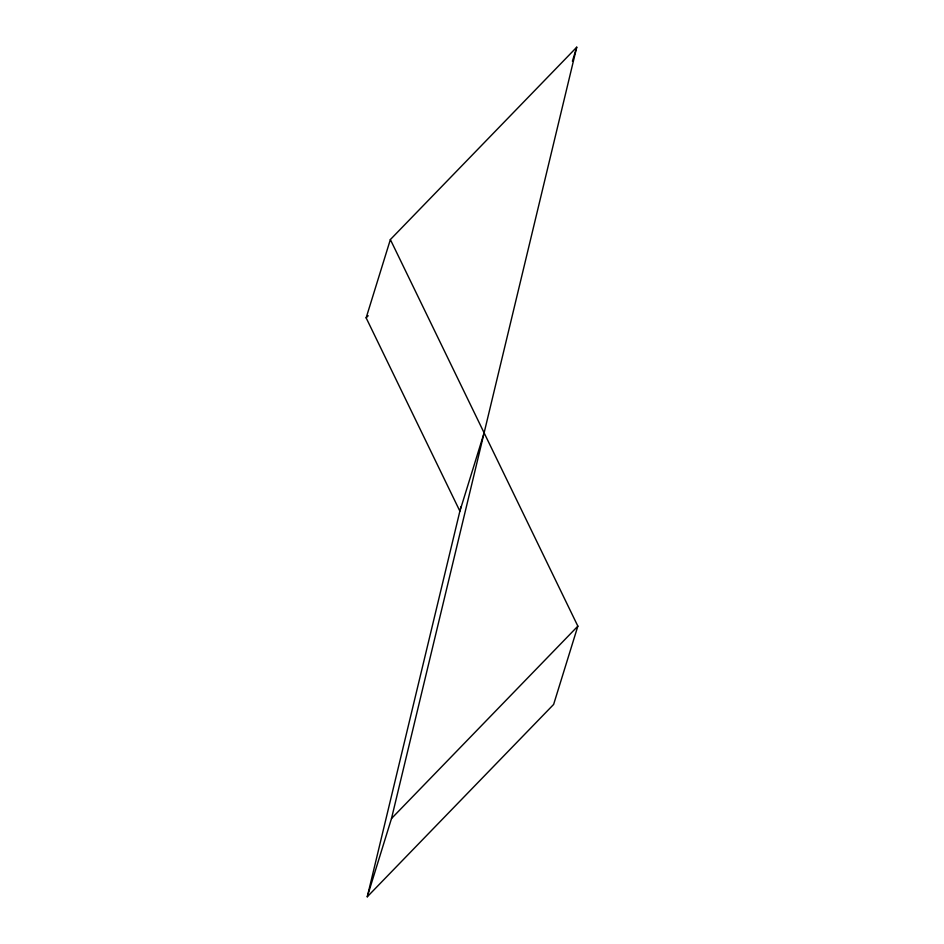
<?xml version="1.0" encoding="UTF-8"?>
<svg xmlns="http://www.w3.org/2000/svg" width="944" height="944" viewBox="0 0 944 944"><rect width="100%" height="100%" fill="white"/><g stroke="black" fill="none" stroke-linecap="round" stroke-linejoin="round"><path stroke-width="1.42" d="M367.263 896.8L391.5 818.519L576.737 47.2L390.368 239.564L577.858 626.155L553.632 704.436L367.263 896.8L460.92 506.834M484.119 432.859L459.881 511.141L366.142 317.845L390.368 239.564M572.406 61.183L576.737 47.2M366.142 317.845L368.184 315.733M391.5 818.519L577.858 626.155"/></g></svg>
